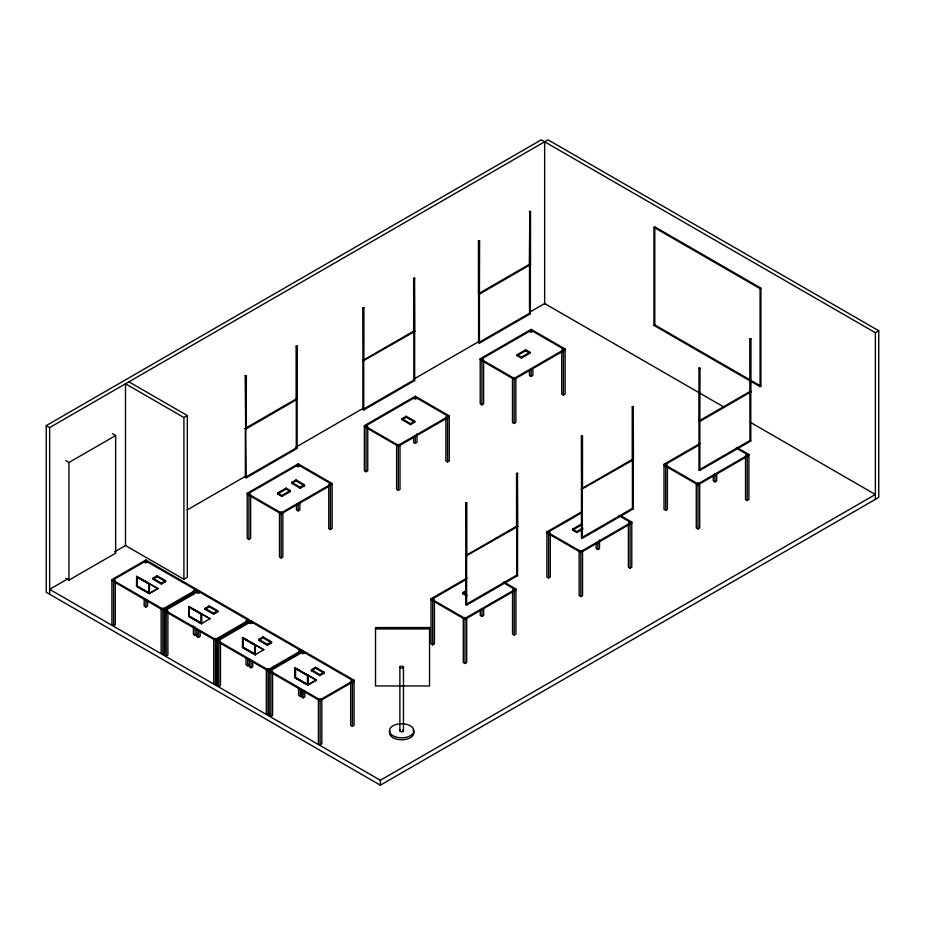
<?xml version="1.0" encoding="UTF-8"?>
<svg xmlns="http://www.w3.org/2000/svg" width="925" height="925" viewBox="0 0 925 925"><rect width="100%" height="100%" fill="white"/><g stroke="black" fill="none" stroke-linecap="round" stroke-linejoin="round"><path stroke-width="1.39" d="M297.318 399.137L296.289 398.895L245.356 428.31L245.356 477.323L246.2 477.82L245.183 375.538L246.374 375.608L246.166 428.818L297.283 399.253L297.318 346.204L296.116 346.204L297.307 346.135M245.171 428.553L246.374 428.553M297.145 399.392L296.127 399.068L297.145 399.392L297.145 448.405L246.2 477.82M363.733 409.96L363.733 360.947L362.877 360.449L362.877 409.474L363.733 409.96L414.666 380.545L414.666 331.532L362.924 360.97L362.75 307.62L363.907 307.759L363.907 360.738L362.924 360.426L413.822 331.046L414.851 331.289L414.585 278.067L413.648 278.309L413.648 331.289L414.851 331.289M363.907 307.759L362.704 307.759M413.66 278.425L414.851 278.344M413.648 331.289L414.666 331.532M479.601 293.907L478.398 293.907L478.422 240.858L479.601 240.963L479.416 294.15L530.511 264.596L530.534 211.559L529.875 211.212L529.331 264.492L530.36 264.735L530.36 313.76L479.416 343.163L478.572 342.678L478.572 293.664L529.516 264.249L530.534 264.492M466.628 605.077L466.628 556.064L465.784 555.567L465.784 604.592L466.628 605.077L517.572 575.674L517.572 526.649L465.818 556.087L465.657 502.738L466.801 502.876L466.801 555.856L465.818 555.555L516.717 526.163L517.746 526.406L517.491 473.184L516.555 473.427L516.543 526.406L517.746 526.406M466.801 502.876L465.61 502.876M530.534 211.594L529.343 211.594M529.331 264.492L530.36 264.735M516.555 473.542L517.746 473.473M516.543 526.406L517.572 526.649M582.322 538.281L582.322 489.267L581.478 488.782L581.478 537.795L582.322 538.281L633.267 508.877L633.267 459.852L581.513 489.29L581.351 435.941L582.496 436.08L582.496 489.059L581.478 488.782L632.411 459.367L633.44 459.609L633.22 406.41L632.237 406.676L632.237 459.609L633.44 459.609M633.44 406.711L632.249 406.746M632.237 459.609L633.267 459.852M698.837 421.095L699.855 421.418L698.826 421.164L698.999 367.988L700.028 368.231L699.855 421.418L750.938 391.865L750.973 338.816L749.77 338.816L750.95 338.747M700.028 368.266L698.826 368.266M700.028 421.199L698.999 420.921L698.999 469.946L699.855 470.432L750.788 441.017L750.788 392.003L749.944 391.518L698.999 420.921M246.362 375.689L245.183 375.689M479.589 240.997L478.398 240.997M582.496 436.114L581.305 436.114M46.25 425.616L541.264 139.825L875.351 332.722L878.75 330.757L878.75 497.419L380.348 785.175L46.25 592.278L46.25 425.616L49.649 427.581L548.051 139.825L878.75 330.757M65.767 460.65L68.959 462.488L115.648 435.525L115.648 553.173L68.959 580.125L65.767 578.287M183.913 417.522L187.312 415.556L187.312 577.316L183.913 579.281L125.499 545.553L125.499 383.794L183.913 417.522L183.913 579.281M653.94 227.353L654.784 226.856L760.917 288.126L760.917 386.164L760.072 386.662L653.94 325.38L653.94 227.353L760.072 288.623L760.917 288.126M68.392 578.518L49.649 589.341L380.348 780.272L875.351 494.482L750.557 422.424M114.642 551.809L125.892 545.322M187.151 509.953L245.9 476.04M295.896 447.168L363.398 408.191M413.406 379.331L478.398 341.799M529.655 312.211L544.652 303.55L724.356 407.301M245.356 477.323L296.289 447.92L297.145 448.405M362.877 409.474L413.822 380.059L414.666 380.545M478.572 342.678L529.516 313.263L530.36 313.76M250.617 495.696L250.617 538.385L248.917 539.368L247.218 538.385L247.218 493.291L298.162 463.876L332.121 483.486L332.121 528.58L330.422 529.562L328.733 528.58L328.733 485.891M367.757 428.067L367.757 470.756L366.057 471.738L364.358 470.756L364.358 425.662L415.302 396.258L449.261 415.857L449.261 460.951L447.561 461.933L445.862 460.951L445.862 418.262M483.613 361.178L483.613 403.867L481.913 404.849L480.214 403.867L480.214 358.773L531.158 329.358L565.117 348.968L565.117 394.062L563.418 395.044L561.718 394.062L561.718 351.373M298.162 464.859L247.218 494.274L281.188 513.884L332.121 484.469L298.162 464.859L298.162 463.876M415.302 397.23L364.358 426.645L398.317 446.255L449.261 416.84L415.302 397.23L415.302 396.258M531.158 330.341L480.214 359.756L514.173 379.366L565.117 349.951L531.158 330.341L531.158 329.358M299.862 465.842L298.162 466.824L296.462 465.842M417.002 398.212L415.302 399.195L413.602 398.212M532.858 331.323L531.158 332.306L529.458 331.323M115.301 582.033L115.301 624.722L113.602 625.705L111.902 624.722L111.902 579.628L145.861 560.018L196.805 589.433L196.805 590.416L162.846 610.026L111.902 580.611L145.861 561.001L196.805 590.416M147.561 561.984L145.861 562.967L144.173 561.984M291.768 482.364L296.023 479.913L304.51 484.816L304.51 485.798L300.267 488.25L291.768 483.347L291.768 482.364L300.267 487.267L304.51 484.816M402.017 418.724L406.26 416.273L414.747 421.176L414.747 422.158L410.503 424.61L402.017 419.707L402.017 418.724L410.503 423.627L414.747 421.176M291.768 483.347L296.023 480.896L304.51 485.798M402.017 419.707L406.26 417.256L414.747 422.158M277.593 493.013L286.079 488.111L290.323 490.562L290.323 491.545L281.836 496.436L277.593 493.985L277.593 493.013L281.836 495.465L290.323 490.562M517.133 354.703L525.62 349.812L529.875 352.263L529.875 353.234L521.376 358.137L517.133 355.686L517.133 354.703L521.376 357.154L529.875 352.263M277.593 493.985L286.079 489.094L290.323 491.545M517.133 355.686L525.62 350.783L529.875 353.234M157.909 588.624L149.249 593.63L136.518 586.277L136.68 576.368L157.909 588.624L145.179 581.27M137.108 577.107L148.994 583.964L137.108 577.107L137.062 585.953L148.948 592.821L148.994 583.964M136.518 586.277L149.422 593.526L149.422 583.721L136.518 576.472M152.891 578.206L157.134 575.755L165.621 580.657L165.621 581.64L161.378 584.091L152.891 579.189L152.891 578.206L161.378 583.108L165.621 580.657M152.891 579.189L157.134 576.738L165.621 581.64M330.422 483.486L328.733 484.469L330.422 485.452L330.422 529.562M447.561 415.857L445.862 416.84L447.561 417.822L447.561 461.933M563.418 348.968L561.718 349.951L563.418 350.933L563.418 395.044M247.218 493.291L281.188 512.901L332.121 483.486M364.358 425.662L398.317 445.272L449.261 415.857M480.214 358.773L514.173 378.383L565.117 348.968M157.909 588.427L149.422 593.33L136.68 585.976M296.462 504.264L296.462 509.953L298.162 510.935L299.862 509.953L299.862 502.842M413.602 436.635L413.602 442.335L415.302 443.306L417.002 442.335L417.002 433.79M529.458 371.168L529.458 375.434L531.158 376.417L532.858 375.434L532.858 368.323M144.173 598.984L144.173 606.095L145.861 607.077L147.561 606.095L147.561 600.406M195.106 589.433L193.406 590.416L195.106 591.399M111.902 579.628L162.846 609.043L196.805 589.433M653.94 325.38L654.784 324.895L760.917 386.164M167.887 612.396L167.887 655.085L166.188 656.068L164.488 655.085L164.488 609.991L198.447 590.381L249.392 619.796L249.392 620.779L215.433 640.378L164.488 610.974L198.447 591.364L249.392 620.779M200.147 592.347L198.447 593.33L196.759 592.347M210.102 618.559L201.442 623.762L188.712 616.408L188.873 606.499L210.102 618.756L197.372 611.402M189.301 607.239L201.188 614.107L189.301 607.239L189.255 616.085L201.188 622.93L201.188 614.107M281.188 557.995L282.877 557.012L282.877 512.901L281.188 511.918L279.489 512.901L279.489 557.012L281.188 557.995L281.188 512.901M398.317 490.366L400.016 489.383L400.016 445.272L398.317 444.289L396.617 445.272L396.617 489.383L398.317 490.366L398.317 445.272M514.173 423.477L515.873 422.494L515.873 378.383L514.173 377.4L512.485 378.383L512.485 422.494L514.173 423.477L514.173 378.383M188.712 616.408L201.615 623.658L201.615 613.853L188.712 606.603M205.084 608.338L209.327 605.887L217.814 610.789L217.814 611.772L213.571 614.223L205.084 609.321L205.084 608.338L213.571 613.24L217.814 610.789M205.084 609.321L209.327 606.869L217.814 611.772M162.846 654.137L164.546 653.154L164.546 609.043L162.846 608.06L161.147 609.043L161.147 653.154L162.846 654.137L162.846 609.043M193.406 625.994L193.406 634.527L195.106 635.51L196.805 634.527M196.805 628.838L196.759 636.458L198.447 637.441L200.147 636.458L200.147 630.769M247.692 619.796L245.992 620.779L247.692 621.75M164.488 609.991L215.433 639.406L249.392 619.796M220.474 642.759L220.474 685.448L218.774 686.431L217.074 685.448L217.074 640.354L251.033 620.744L301.978 650.159L301.978 651.131L268.019 670.741L217.074 641.337L251.033 621.727L301.978 651.131M252.733 622.71L251.033 623.681L249.345 622.71M263.856 649.593L255.196 654.796L242.454 647.442L242.627 637.533L263.856 649.789L251.114 642.436M243.055 638.273L254.942 645.141L243.055 638.273L243.009 647.118L254.942 653.963L254.942 645.141M242.454 647.442L255.369 654.692L255.369 644.887L242.454 637.637M258.838 639.372L263.082 636.92L271.568 641.823L271.568 642.806L267.325 645.257L258.838 640.354L258.838 639.372L267.325 644.274L271.568 641.823M258.838 640.354L263.082 637.903L271.568 642.806M215.433 684.5L217.132 683.517L217.132 639.406L215.433 638.423L213.733 639.406L213.733 683.517L215.433 684.5L215.433 639.406M245.992 657.779L245.992 664.89L247.692 665.873L249.392 664.89M249.392 659.201L249.345 666.821L251.033 667.804L252.733 666.821L252.733 661.132M300.278 650.159L298.578 651.131L300.278 652.113M217.074 640.354L268.019 669.758L301.978 650.159M272.574 672.833L272.574 715.522L270.875 716.505L269.175 715.522L269.175 670.428L303.134 650.818L354.078 680.233L354.078 725.327L352.379 726.31L350.679 725.327L350.679 682.638M303.134 651.801L269.175 671.411L320.119 700.815L354.078 681.216L303.134 651.801L303.134 650.818M304.834 652.784L303.134 653.767L301.434 652.784M316.396 680.129L307.736 685.124L294.994 677.771L295.168 667.873L316.396 680.129L303.654 672.776M295.549 668.636L307.482 675.47L307.435 684.315L295.549 677.458L295.595 668.602L307.482 675.47M434.415 601.192L434.415 643.881L432.727 644.864L431.027 643.881L431.027 598.787L467.056 577.986M550.283 534.303L550.283 576.992L548.583 577.975L546.883 576.992L546.883 531.898L581.675 511.814M667.411 466.674L667.411 509.363L665.711 510.346L664.023 509.363L664.023 464.269L700.052 443.468M294.994 677.771L307.909 685.032L307.909 675.227L294.994 667.966M466.501 579.281L431.027 599.77L464.986 619.38L515.93 589.965L503.223 582.634M582.357 512.392L546.883 532.881L580.842 552.479L631.787 523.076L619.079 515.745M699.497 444.763L664.023 465.252L697.982 484.862L748.915 455.447L736.219 448.116M311.378 669.712L315.622 667.26L324.108 672.163L324.108 673.146L319.865 675.597L311.378 670.694L311.378 669.712L319.865 674.614L324.108 672.163M311.378 670.694L315.622 668.243L324.108 673.146M466.847 596.058L462.604 593.607L462.604 592.636L466.246 590.532M572.575 529.135L581.062 524.232L581.062 525.215L572.575 530.118L572.575 529.135L576.818 531.586L582.889 528.082M462.604 593.607L466.246 591.514M316.396 679.933L307.909 684.835L295.168 677.482M572.575 530.118L576.818 532.569L582.889 529.065M269.718 669.758L268.019 668.787L266.319 669.758L266.319 713.88L268.019 714.863L269.718 713.88M298.578 688.131L298.578 695.253L300.278 696.236L301.978 695.253L301.978 689.553M301.434 689.784L301.434 696.895L303.134 697.878L304.834 696.895L304.834 691.206M465.784 604.592L516.717 575.177L517.572 575.674M581.478 537.795L632.411 508.38L633.267 508.877M698.999 469.946L749.944 440.531L750.788 441.017M352.379 680.233L350.679 681.216L352.379 682.188L352.379 726.31M269.175 670.428L320.119 699.843L354.078 680.233M514.231 588.982L512.531 589.965L514.231 590.948L514.231 635.059L515.93 634.076L515.93 588.982L503.801 581.987M630.087 522.093L628.387 523.076L630.087 524.059L630.087 568.17L628.387 567.187L628.387 524.498M747.215 454.464L745.527 455.447L747.215 456.43L747.215 500.541L748.915 499.558L748.915 454.464L738 448.163M431.027 598.787L464.986 618.397L515.93 588.982M546.883 531.898L580.842 551.508L631.787 522.093L631.787 567.187L630.087 568.17M664.023 464.269L697.982 483.879L748.915 454.464M480.272 609.76L480.272 615.449L481.96 616.432L483.659 615.449L483.659 608.338M596.128 542.871L596.128 548.56L597.827 549.543L599.516 548.56L599.516 540.027M713.256 475.242L713.256 480.931L714.956 481.913L716.655 480.931L716.655 473.82M320.119 744.937L321.808 743.954L321.808 699.843L320.119 698.861L318.42 699.843L318.42 743.954L320.119 744.937L320.119 699.843M464.986 663.491L466.686 662.508L466.686 618.397L464.986 617.414L463.286 618.397L463.286 662.508L464.986 663.491L464.986 618.397M580.842 596.602L582.542 595.619L582.542 551.508L580.842 550.525L579.143 551.508L579.143 595.619L580.842 596.602L580.842 551.508M697.982 528.973L699.682 527.99L699.682 483.879L697.982 482.896L696.282 483.879L696.282 527.99L697.982 528.973L697.982 483.879M750.788 392.003L749.782 391.691L750.973 391.761M375.515 628.931L429.547 628.931M747.215 500.541L745.527 499.558L745.527 456.869M665.711 464.269L667.411 465.252L665.711 466.235L665.711 510.346M481.913 358.773L483.613 359.756L481.913 360.738L481.913 404.849M620.872 515.792L631.787 522.093M366.057 425.662L367.757 426.645L366.057 427.627L366.057 471.738M548.583 531.898L550.283 532.881L548.583 533.864L548.583 577.975M245.356 428.31L246.2 428.795M128.887 381.828L187.312 415.556M462.604 592.636L466.847 595.087M514.231 635.059L512.531 634.076L512.531 591.387M432.727 598.787L434.415 599.77L432.727 600.753L432.727 644.864M248.917 493.291L250.617 494.274L248.917 495.257L248.917 539.368M112.468 433.686L115.648 435.525M188.873 616.108L201.615 623.462M242.627 647.142L255.369 654.495M113.602 579.628L115.301 580.611L113.602 581.594L113.602 625.705M166.188 609.991L167.887 610.974L166.188 611.957L166.188 656.068M218.774 640.354L220.474 641.337L218.774 642.308L218.774 686.431M270.875 670.428L272.574 671.411L270.875 672.394L270.875 716.505M875.351 332.722L875.351 499.384M760.072 288.623L760.072 386.662M749.77 338.816L749.944 440.531M714.956 473.38L714.956 481.913M699.855 421.418L699.855 470.432M654.784 226.856L654.784 324.895M632.411 459.367L632.411 508.38M597.827 542.432L597.827 549.543M576.818 531.586L576.818 532.569M544.652 141.791L544.652 304.14M531.158 369.306L531.158 376.417M529.516 264.249L529.516 313.263M525.62 349.812L525.62 350.783M521.376 357.154L521.376 358.137M516.717 526.163L516.717 575.177M481.96 609.321L481.96 616.432M479.416 294.15L479.416 343.163M415.302 436.195L415.302 443.306M413.822 331.046L413.822 380.059M410.503 423.627L410.503 424.61M406.26 416.273L406.26 417.256M403.473 667.052L403.473 730.773M399.877 667.052L399.877 730.773M380.348 780.272L380.348 785.175M319.865 674.614L319.865 675.597M315.622 667.26L315.622 668.243M307.736 675.319L307.736 685.124M303.134 690.767L303.134 697.878M300.267 487.267L300.267 488.25M300.278 689.113L300.278 696.236M298.162 503.824L298.162 510.935M296.289 398.895L296.289 447.92M296.116 346.204L296.116 399.137M296.023 479.913L296.023 480.896M295.168 667.873L295.168 677.678M286.079 488.111L286.079 489.094M281.836 495.465L281.836 496.436M268.019 669.758L268.019 714.863M267.325 644.274L267.325 645.257M263.082 636.92L263.082 637.903M255.196 644.991L255.196 654.796M251.033 620.744L251.033 621.727M251.033 660.681L251.033 667.804M247.692 658.75L247.692 665.873M242.627 637.533L242.627 647.338M213.571 613.24L213.571 614.223M209.327 605.887L209.327 606.869M201.442 613.957L201.442 623.762M198.447 590.381L198.447 591.364M198.447 630.33L198.447 637.441M195.106 626.977L195.106 635.51M193.406 591.838L193.406 594.683M188.873 606.499L188.873 616.304M161.378 583.108L161.378 584.091M157.134 575.755L157.134 576.738M149.249 583.825L149.249 593.63M145.861 560.018L145.861 561.001M145.861 599.967L145.861 607.077M136.68 576.368L136.68 586.173M68.959 462.488L68.959 580.125M49.649 427.581L49.649 594.243M402.803 729.964A1.804 1.041 0 0 1 403.034 731.455A1.804 1.041 0 0 1 400.444 731.536A1.804 1.041 0 0 1 400.398 730.033M402.34 666.081A1.804 1.041 0 0 1 403.103 667.677A1.804 1.041 0 0 1 400.236 667.677A1.804 1.041 0 0 1 401.011 666.081M413.036 730.137A12.222 7.053 0 0 1 402.271 739.78A12.222 7.053 0 0 1 389.922 730.796M429.547 627.543L375.515 627.543L375.515 685.957L429.547 685.957L429.547 627.543M394.64 736.543A12.222 7.053 0 0 0 413.845 731.409A12.222 7.053 0 0 0 396.536 724.368A12.222 7.053 0 0 0 394.64 736.543"/></g></svg>
